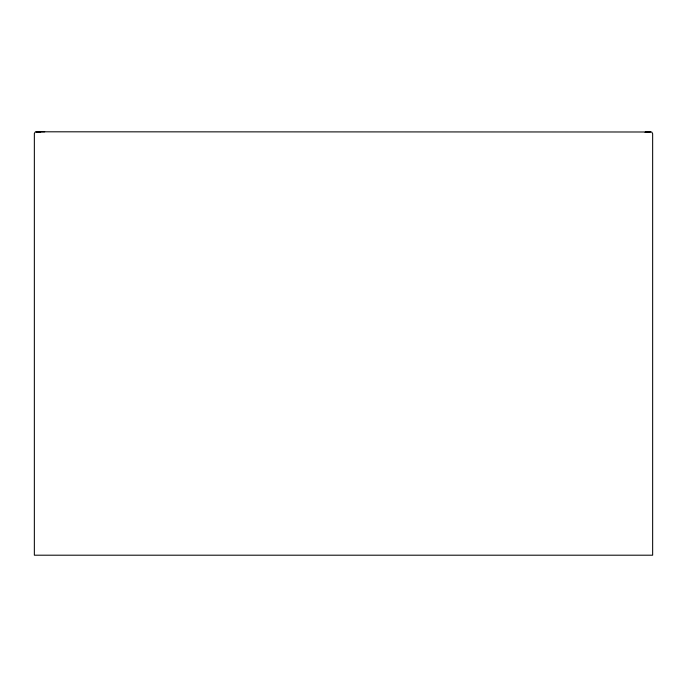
<?xml version="1.0" encoding="UTF-8"?>
<svg xmlns="http://www.w3.org/2000/svg" width="687" height="687" viewBox="0 0 687 687"><rect width="100%" height="100%" fill="white"/><g stroke="black" fill="none" stroke-linecap="round" stroke-linejoin="round"><path stroke-width="1.03" d="M648.348 132.196L650.349 131.81L646.69 132.196M647.755 132.248L649.73 131.818L646.793 132.308L649.73 131.818L647.772 132.187M646.596 132.187L649.619 131.801L645.402 132.256M645.041 132.256L649.172 131.801M44.715 131.801L37.364 131.81L40.464 132.299M37.046 131.818L35.26 131.99L34.35 133.493L34.35 555.199L652.65 555.199L652.65 133.75L651.74 131.998L36.119 131.801L39.082 132.248M40.335 132.308L37.184 131.818L39.193 132.248M36.609 131.81L38.524 132.282M40.559 132.205L37.364 131.81L40.593 132.196M38.481 132.282L36.548 131.81L38.42 132.282"/></g></svg>
